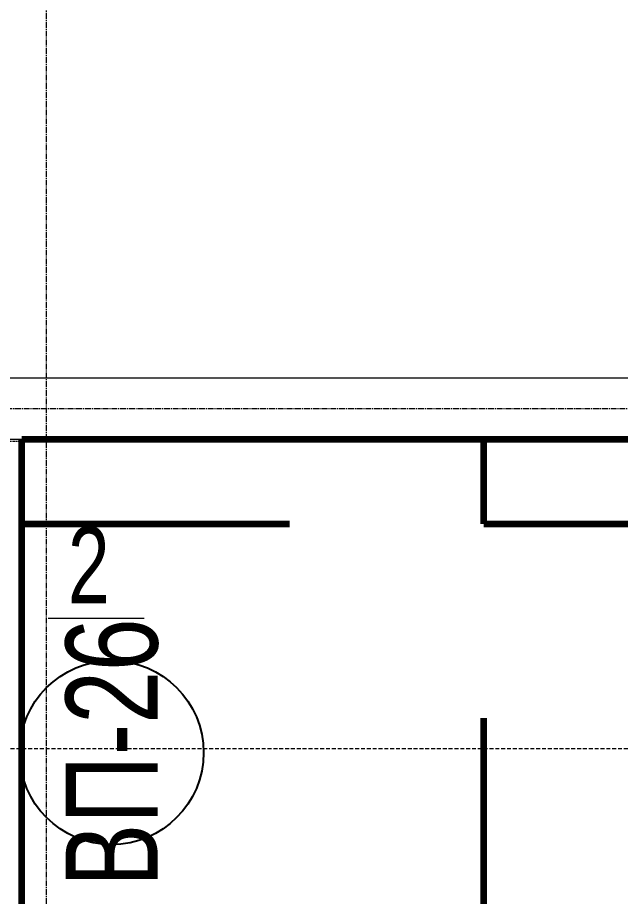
# Model space of a CAD drawing. Header units: millimetres. Extents: x -65509 to 912790, y 446 to 713294.
# Drawn here: x 466008 to 467974, y 589591 to 592458 of the extents above; entities that cross this region are included whole.
import ezdxf
from ezdxf import colors
from ezdxf.entities.mleader import LeaderData, LeaderLine
from ezdxf.enums import TextEntityAlignment as Align
from ezdxf.math import Vec2, Vec3

# ---------------------------------------------------------------- set-up
doc = ezdxf.new("R2010")
doc.units = ezdxf.units.MM
for name, pattern in [('ADSK_Невидимые', [5, 3, -2]), ('CENTER2', [28.575, 19.05, -3.175, 3.175, -3.175]), ('DASHED', [19.05, 12.7, -6.35])]:
    doc.linetypes.add(name, pattern=pattern)
doc.layers.get('Defpoints').update_dxf_attribs({"color": 250})
for name, color, linetype, lineweight in [('5.3) ММП плитка 6.1', 5, 'Continuous', 120), ('АР_Витраж марка', 250, 'Continuous', 9), ('АР_Отв. марка', 250, 'Continuous', 9), ('АР_Разрезы марка', 7, 'Continuous', 13), ('АР_Стены кирпич', 250, 'Continuous', 20), ('АР_Стены ПЕНОблок', 250, 'Continuous', 20), ('РД_Оси_100', 250, 'Continuous', 0), ('РД_проем_инж перемыч_фахверк', 250, 'Continuous', 18)]:
    doc.layers.add(name, color=color, linetype=linetype, lineweight=lineweight)
doc.layers.add('АР_Делит', color=250, linetype='Continuous', lineweight=0, plot=False)
doc.layers.add('РД_Проем', color=250, linetype='Continuous', lineweight=0, plot=False)
doc.styles.add('Arial0', font='arial.ttf')
doc.styles.add('Arial_09', font='ARIALN.TTF', dxfattribs={"width": 0.9})
doc.styles.add('style1', font='ARIALN.TTF')

# ---------------------------------------------------------------- blocks, each defined once
blk = doc.blocks.new('СОШ_2200_АР_ОСИ_М100_28.05.24')
at = {"layer": 'РД_Оси_100', "linetype": 'CENTER2'}
blk.add_line((-5954.958, 84900), (119910, 84900), dxfattribs=at)
blk.add_lwpolyline([(76500, 139938.679), (76500, -6155)], dxfattribs=at)
blk = doc.blocks.new('MOK-МаркаПроема инж.')
blk.add_line((-1.328, -1.754), (1.802, -1.754))
at = {"color": 0, "style": 'Arial0', "width": 0.7}
blk.add_attdef('АР-ПРОЕМ:Коробка', text='', height=2.5, dxfattribs=at).set_placement((0, 0), align=Align.MIDDLE)
blk = doc.blocks.new('МаркаВитража1')
at = {"layer": 'Defpoints'}
blk.add_circle((0, 0), 3, dxfattribs=at)
at = {"color": 0, "linetype": 'ByBlock', "lineweight": -2, "style": 'Arial_09', "width": 0.9}
blk.add_attdef('АР-ОКНО:НАИМЕНОВАНИЕ', text='', height=3, dxfattribs=at).set_placement((0, 0), align=Align.MIDDLE)

msp = doc.modelspace()

# ---------------------------------------------------------------- hatches: boundary and pattern name
at = {"layer": '5.3) ММП плитка 6.1'}
h = msp.add_hatch(dxfattribs=at)
h.set_pattern_fill('ANGLE', color=256, scale=333)
h.set_pattern_definition([(0, (0, 0), (0, 2326.005), [1691.64, -634.365]), (90, (0, 0), (-2326.005, 1e-13), [1691.64, -634.365])])
h.paths.add_polyline_path([(483800.882, 580583.318), (466300.882, 580583.318), (466300.882, 575358.318), (483800.882, 575358.318)])
h.paths.add_polyline_path([(484100.832, 591083.318), (466020.882, 591083.318), (466020.882, 589283.318), (471800.858, 589283.318), (471800.858, 589483.318), (478400.858, 589483.318), (478400.858, 589283.318), (484100.832, 589283.318)])

# ---------------------------------------------------------------- linework, layer by layer
msp.add_lwpolyline([(466020.882, 591083.318), (484100.832, 591083.318), (484100.832, 589283.318), (466020.882, 589283.318)], close=True, dxfattribs=at)
at = {"layer": 'АР_Разрезы марка', "linetype": 'DASHED', "lineweight": 0}
msp.add_line((507945.703, 590072.788), (387081.99, 590072.788), dxfattribs=at)
at = {"layer": 'АР_Стены кирпич', "linetype": 'ADSK_Невидимые', "lineweight": 0}
msp.add_lwpolyline([(466020.882, 591075.184), (465900.882, 591075.184), (465900.882, 588675.184), (466020.882, 588675.184)], close=True, dxfattribs=at)
at = {"layer": 'АР_Стены ПЕНОблок', "linetype": 'Continuous', "lineweight": 20}
for p, q in [((465900.882, 591283.318), (485500.882, 591283.318)), ((464600.882, 591083.318), (484200.823, 591083.318))]:
    msp.add_line(p, q, dxfattribs=at)
at = {"layer": 'РД_Проем', "linetype": 'Continuous', "lineweight": 0}
msp.add_line((466020.882, 588683.318), (466020.882, 591083.318), dxfattribs=at)
at = {"layer": 'РД_проем_инж перемыч_фахверк', "linetype": 'Continuous', "lineweight": 18}
msp.add_line((466020.882, 591083.318), (466020.882, 588683.318), dxfattribs=at)

# ---------------------------------------------------------------- block references
at = {"layer": 'АР_Витраж марка', "linetype": 'Continuous', "lineweight": 9, "xscale": 100, "yscale": 100, "zscale": 100, "rotation": 89.99999999999999}
msp.add_blockref('МаркаВитража1', (466314.201, 590060.171), dxfattribs=at).add_auto_attribs({'АР-ОКНО:НАИМЕНОВАНИЕ': 'ВП-26'})
at = {"layer": 'АР_Отв. марка', "linetype": 'Continuous', "lineweight": 9, "xscale": 100, "yscale": 100, "zscale": 100}
msp.add_blockref('MOK-МаркаПроема инж.', (466239.858, 590673.919, 580), dxfattribs=at).add_auto_attribs({'АР-ПРОЕМ:Коробка': '2'})
at = {"layer": 'РД_Оси_100'}
msp.add_blockref('СОШ_2200_АР_ОСИ_М100_28.05.24', (389600.882, 506283.318), dxfattribs=at)

# ---------------------------------------------------------------- leaders
at = {"layer": 'АР_Делит'}
ml = msp.add_multileader_mtext('Standard', dxfattribs=at)
ml.set_content('предусмотреть лорбик_файерборд по мет.каркасу  от ФГ-15 до покрытия фермы/перекрытия', color=256, style='style1')
ml.set_leader_properties(color=256)
ml.build(insert=Vec2(0, 0))
ml.multileader.update_dxf_attribs({"has_dogleg": 0, "text_left_attachment_type": 6, "text_right_attachment_type": 6, "arrow_head_size": 500, "scale": 100})
ctx = ml.context
ctx.base_point, ctx.scale, ctx.char_height, ctx.arrow_head_size, ctx.landing_gap_size, ctx.plane_origin, ctx.plane_x_axis, ctx.plane_y_axis = Vec3(427558.207, 588605.03), 100, 300, 500, 50, Vec3(409878.206, 573003.983), Vec3(1, 0.00000001), Vec3(-0.00000001, 1)
ctx.left_attachment, ctx.right_attachment = 6, 6
notes = []
notes.append((ctx, [(1, (1, 1, 0), (427550.207, 588605.03), (1, 0.00000001), 8, [(0, [(436950.881, 590853.318)], 0, []), (1, [(401750.882, 659149.318)], 0, [])])]))
ctx.mtext.insert, ctx.mtext.text_direction, ctx.mtext.rotation, ctx.mtext.width, ctx.mtext.defined_height, ctx.mtext.flow_direction = Vec3(427608.207, 588988.318), Vec3(1, 0.00000001), 0.00000001, 4538.94863, 395.157, 5
ml = msp.add_multileader_mtext('Standard', dxfattribs=at)
ml.set_content('перегородка 125 мм ГВЛ(файерборд)', color=256, style='style1')
ml.set_leader_properties(color=256)
ml.build(insert=Vec2(0, 0))
ml.multileader.update_dxf_attribs({"has_dogleg": 0, "text_left_attachment_type": 6, "text_right_attachment_type": 6, "arrow_head_size": 100, "scale": 100})
ctx = ml.context
ctx.base_point, ctx.scale, ctx.char_height, ctx.arrow_head_size, ctx.landing_gap_size, ctx.plane_origin, ctx.plane_x_axis, ctx.plane_y_axis = Vec3(436797.291, 590472.228), 100, 150, 100, 50, Vec3(429023.947, 576656.788), Vec3(1, 0.00000001), Vec3(-0.00000001, 1)
ctx.left_attachment, ctx.right_attachment = 6, 6
notes.append((ctx, [(0, (1, 1, 0), (439292.755, 590472.228), (-1, -0.00000001), 800, [(1, [(440140.496, 590983.318)], 0, [])])]))
ctx.mtext.insert, ctx.mtext.text_direction, ctx.mtext.rotation, ctx.mtext.width, ctx.mtext.flow_direction = Vec3(436847.189, 590666.327), Vec3(1, 0.00000001), 0.00000001, 1711.87802, 5
for ctx, leaders in notes:
    for number, flags, end, landing, length, lines in leaders:
        leader = LeaderData()
        leader.index, (leader.has_last_leader_line, leader.has_dogleg_vector, leader.attachment_direction) = number, flags
        leader.last_leader_point, leader.dogleg_vector, leader.dogleg_length = Vec3(end), Vec3(landing), length
        for number, points, colour, breaks in lines:
            line = LeaderLine()
            line.index, line.vertices, line.color, line.breaks = number, Vec3.list(points), colors.encode_raw_color(colour), breaks
            leader.lines.append(line)
        ctx.leaders.append(leader)

doc.saveas('drawing.dxf')
